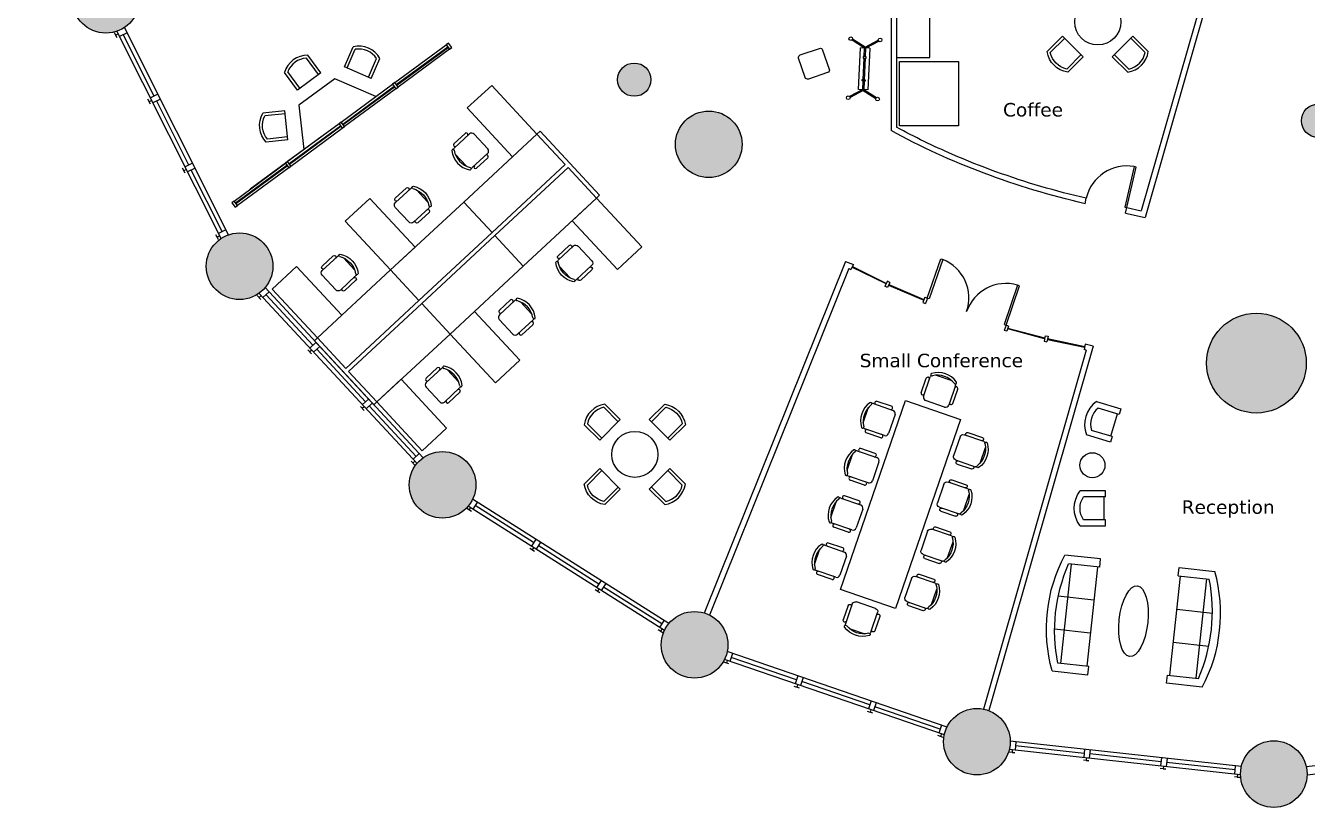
# Model space of a CAD drawing. Header units: centimetres. Extents: x -2286 to 2286, y -2018 to 2018.
# Drawn here: x -2286 to 61, y -2018 to -586 of the extents above; entities that cross this region are included whole.
import ezdxf
from ezdxf.enums import TextEntityAlignment as Align

# ---------------------------------------------------------------- set-up
doc = ezdxf.new("R2010")
doc.units = ezdxf.units.CM
for name, color, linetype in [('A-door', 3, 'Continuous'), ('A-eqpt', 181, 'Continuous'), ('A-flor-patn', 5, 'Continuous'), ('A-mlwk', 30, 'Continuous'), ('A-note', 7, 'Continuous'), ('A-wall', 1, 'Continuous'), ('A-wall-shel', 9, 'Continuous')]:
    doc.layers.add(name, color=color, linetype=linetype)
for name, color, linetype, true_color in [('A-flor-fill', 7, 'Continuous', 0xe8eafd), ('A-furn', 7, 'Continuous', 0x007300), ('A-furn-glass', 7, 'Continuous', 0x009494), ('A-furn-syst', 7, 'Continuous', 0x850000), ('A-shel-fill', 7, 'Continuous', 0x949494)]:
    doc.layers.add(name, color=color, linetype=linetype, true_color=true_color)
doc.styles.add('Title', font='verdana.ttf')

# ---------------------------------------------------------------- blocks, each defined once
blk = doc.blocks.new('Sofa - Roundback 7 ft.')
at = {"linetype": 'Continuous'}
for p, q in [((-12.00002, -32.4421), (-12.00003, -6.5971)), ((11.99997, -32.4421), (11.99998, -6.5971)), ((-36.000027, -34), (-36.000027, -11.4696)), ((-35.999844, -13.3819), (35.9998, -13.3819)), ((35.99998, -34), (35.99998, -11.4696)), ((-36.000027, -32.4421), (35.99998, -32.4421))]:
    blk.add_line(p, q, dxfattribs=at)
for points in [[(-36.000027, -34), (-42.000027, -34), (-42.000027, -8)], [(41.99998, -8), (41.99998, -34), (35.99998, -34)]]:
    blk.add_lwpolyline(points, dxfattribs=at)
for centre, radius, start, end in [((0, -114.25), 114.25, 68.43141, 111.5686), ((-0.00001, -127.1968), 121.1968, 72.72033, 107.2797)]:
    blk.add_arc(centre, radius, start, end, dxfattribs=at)
blk = doc.blocks.new('OfficeChair')
at = {"color": 0}
for p, q in [((-5.95, 19.8), (5.95, 19.8)), ((-12, 4.4), (-12, 15.4)), ((-9.6, 2.4), (-9.6, 17.4)), ((9.6, 17.4), (9.6, 2.4)), ((12, 4.4), (12, 15.4)), ((7.2, 0), (-7.2, 0))]:
    blk.add_line(p, q, dxfattribs=at)
for centre, radius, start, end in [((-8.93, 19.22), 0.863, 126.1745, 306.1745), ((0, 7), 16, 53.8255, 126.1745), ((0, 5.26), 15.71, 57.57575, 122.42425), ((8.93, 19.22), 0.863, 233.8255, 53.8255), ((-10.8, 15.4), 1.2, 0, 180), ((-7.2, 17.4), 2.4, 153.71643, 180), ((7.2, 17.4), 2.4, 0, 26.28357), ((10.8, 15.4), 1.2, 0, 180), ((-10.8, 4.4), 1.2, 180, 0), ((-7.2, 2.4), 2.4, 180, 270), ((7.2, 2.4), 2.4, 270, 0), ((10.8, 4.4), 1.2, 180, 0)]:
    blk.add_arc(centre, radius, start, end, dxfattribs=at)
blk = doc.blocks.new('Armchair')
at = {"linetype": 'Continuous'}
for p, q in [((-8.4, -1.09), (-8.4, 14.68)), ((8.4, -1.09), (8.4, 14.68)), ((-8.4, 0), (8.4, 0))]:
    blk.add_line(p, q, dxfattribs=at)
for points in [[(-8.4, -1.09), (-12.6, -1.09), (-12.6, 17.11)], [(12.6, 17.11), (12.6, -1.09), (8.4, -1.09)]]:
    blk.add_lwpolyline(points, dxfattribs=at)
for centre, radius, start, end in [((0, 0.77), 20.63, 52.36092, 127.63908), ((0, 1.71), 15.45, 57.06343, 122.93663)]:
    blk.add_arc(centre, radius, start, end, dxfattribs=at)
blk = doc.blocks.new('CoffeeChair')
at = {"linetype": 'Continuous'}
for p, q in [((-10.5, 0), (-10.5, 15.78)), ((-8.4, 0), (-8.4, 14.68)), ((8.4, 0), (8.4, 14.68)), ((10.5, 0), (10.5, 15.78)), ((10.5, 0), (-10.5, 0))]:
    blk.add_line(p, q, dxfattribs=at)
for radius, start, end in [(17.55, 53.25084, 126.74941), (15.45, 57.06374, 122.93694)]:
    blk.add_arc((0, 1.71), radius, start, end, dxfattribs=at)

msp = doc.modelspace()

# ---------------------------------------------------------------- hatches: boundary and pattern name
at = {"layer": 'A-flor-fill'}
h = msp.add_hatch(color=256, dxfattribs=at)
h.dxf.hatch_style = 1
h.paths.add_polyline_path([(1038.4, 1201.3, 1), (916.5, 1201.3, 1)])
h.paths.add_polyline_path([(1916.5, 128.7, 1), (2099.4, 128.7, 1)])
h.paths.add_polyline_path([(1607.5, -116.9, 1), (1485.6, -116.9, 1)])
h.paths.add_polyline_path([(91.6, 924, 1), (-91.3, 924, 1)])
h.paths.add_polyline_path([(111.5, -760.3, 1), (50.5, -760.3, 1)])
h.paths.add_polyline_path([(732.6, -993.2, 1), (671.7, -993.2, 1)])
h.paths.add_polyline_path([(59.5, -1204.3, 1), (-123.4, -1204.3, 1)])
h.paths.add_polyline_path([(-973.9, -803.5, 1), (-1095.8, -803.5, 1)])
h.paths.add_polyline_path([(-1140.8, -685.1, 1), (-1201.8, -685.1, 1)])
h.paths.add_polyline_path([(-1052.9, 776.1, 1), (-1113.9, 776.1, 1)])
h.paths.add_polyline_path([(-1309.9, 671.1, 1), (-1127.1, 671.1, 1)])
at = {"layer": 'A-shel-fill'}
h = msp.add_hatch(color=256, dxfattribs=at)
h.dxf.hatch_style = 1
h.paths.add_polyline_path([(604.7, 1897.8, 1), (482.7, 1897.8, 1)])
h.paths.add_polyline_path([(1121.9, 1720.3, 1), (1000, 1720.3, 1)])
h.paths.add_polyline_path([(1461.4, 1427.3, 1), (1583.4, 1427.3, 1)])
h.paths.add_polyline_path([(1833.2, 1026.9, 1), (1955.1, 1026.9, 1)])
h.paths.add_polyline_path([(2200, 538.9, 1), (2078.1, 538.9, 1)])
h.paths.add_polyline_path([(2164.1, 0, 1), (2286, 0, 1)])
h.paths.add_polyline_path([(2200, -538.9, 1), (2078.1, -538.9, 1)])
h.paths.add_polyline_path([(1955.1, -1026.9, 1), (1833.2, -1026.9, 1)])
h.paths.add_polyline_path([(1583.4, -1427.3, 1), (1461.4, -1427.3, 1)])
h.paths.add_polyline_path([(1121.9, -1720.3, 1), (1000, -1720.3, 1)])
h.paths.add_polyline_path([(604.7, -1897.8, 1), (482.7, -1897.8, 1)])
h.paths.add_polyline_path([(-482.7, -1897.8, 1), (-604.7, -1897.8, 1)])
h.paths.add_polyline_path([(-1000, -1720.3, 1), (-1121.9, -1720.3, 1)])
h.paths.add_polyline_path([(-1461.4, -1427.3, 1), (-1583.4, -1427.3, 1)])
h.paths.add_polyline_path([(-1833.2, -1026.9, 1), (-1955.1, -1026.9, 1)])
h.paths.add_polyline_path([(-2200, -538.9, 1), (-2078.1, -538.9, 1)])
h.paths.add_polyline_path([(-2164.1, 0, 1), (-2286, 0, 1)])
h.paths.add_polyline_path([(-2078.1, 538.9, 1), (-2200, 538.9, 1)])
h.paths.add_polyline_path([(-1833.2, 1026.9, 1), (-1955.1, 1026.9, 1)])
h.paths.add_polyline_path([(-1583.4, 1427.3, 1), (-1461.4, 1427.3, 1)])
h.paths.add_polyline_path([(-1121.9, 1720.3, 1), (-1000, 1720.3, 1)])
h.paths.add_polyline_path([(-604.7, 1897.8, 1), (-482.7, 1897.8, 1)])
h = msp.add_hatch(color=256, dxfattribs=at)
h.dxf.hatch_style = 1
h.paths.add_polyline_path([(61, -1957.1, 1), (-61, -1957.1, 1)])

# ---------------------------------------------------------------- linework, layer by layer
at = {"layer": 'A-door'}
for points in [[(-252, -845.2), (-255.7, -844.4), (-272.9, -918.6), (-269.2, -919.5)], [(-610, -1013.1), (-606.4, -1014.4), (-631.1, -1086.4), (-634.7, -1085.2)], [(-465.6, -1062.6), (-469.2, -1061.4), (-494, -1133.5), (-490.4, -1134.7)]]:
    msp.add_lwpolyline(points, close=True, dxfattribs=at)
for centre, start, end in [((-269.2, -919.5), 79.8729, 167.0104), ((-634.7, -1085.2), 341.0615, 68.1991), ((-490.4, -1134.7), 73.9239, 161.0615)]:
    msp.add_arc(centre, 76.3, start, end, dxfattribs=at)
at = {"layer": 'A-eqpt'}
msp.add_lwpolyline([(-685.8, -651.8), (-577.4, -651.8), (-577.4, -769.6), (-685.8, -769.6)], close=True, dxfattribs=at)
at = {"layer": 'A-flor-patn'}
for centre, radius in [((-1171.3, -685.1), 30.5), ((-1034.9, -803.5), 61), ((81, -760.3), 30.5), ((-31.9, -1204.3), 91.4)]:
    msp.add_circle(centre, radius, dxfattribs=at)
at = {"layer": 'A-furn'}
for p, q in [((-749.5, -627.2), (-772.5, -612.5)), ((-748.4, -625.6), (-771.4, -610.9)), ((-760.4, -703), (-757.1, -626.8)), ((-739.9, -627.6), (-757.1, -626.8)), ((-750.2, -642.9), (-749.5, -627.2)), ((-749.5, -627.2), (-747.6, -627.2)), ((-748.4, -625.6), (-724.3, -613)), ((-747.6, -627.2), (-748.2, -643)), ((-747.6, -627.2), (-723.4, -614.7)), ((-739.9, -627.6), (-743.3, -703.7)), ((-752, -685), (-750.3, -645.4)), ((-748.4, -645.5), (-750.1, -685.1)), ((-752.8, -703.3), (-777, -715.9)), ((-743.3, -703.7), (-760.4, -703)), ((-752.8, -703.3), (-752.1, -687.6)), ((-750.9, -703.4), (-752.8, -703.3)), ((-750.2, -687.6), (-750.9, -703.4)), ((-750.9, -703.4), (-727.9, -718)), ((-751.9, -705), (-776.1, -717.6)), ((-751.9, -705), (-728.9, -719.6)), ((-1483.5, -909.2), (-1349.5, -784.8)), ((-1483.5, -909.2), (-1617.5, -1033.7)), ((-1431.6, -965.1), (-1483.5, -909.2)), ((-1431.6, -965.1), (-1483.5, -909.2)), ((-1374.6, -1026.5), (-1240.6, -902.1)), ((-1426.5, -970.7), (-1374.6, -1026.5)), ((-1426.5, -970.7), (-1374.6, -1026.5)), ((-1374.6, -1026.5), (-1508.6, -1151)), ((-1617.5, -1033.7), (-1751.5, -1158.1)), ((-1565.7, -1089.5), (-1617.5, -1033.7)), ((-1560.5, -1095.1), (-1508.6, -1151)), ((-1508.6, -1151), (-1642.7, -1275.4)), ((-793.6, -1619.2), (-674.7, -1272.8)), ((-674.7, -1272.8), (-573.8, -1307.4)), ((-573.8, -1307.4), (-692.7, -1653.9)), ((-692.7, -1653.9), (-793.6, -1619.2))]:
    msp.add_line(p, q, dxfattribs=at)
at = {"layer": 'A-furn', "flags": 128}
msp.add_lwpolyline([(-867.4, -639.9), (-832.1, -627.9, -0.414214), (-826.3, -630.8), (-814.2, -666.1, -0.414214), (-817.1, -672), (-852.4, -684, -0.414214), (-858.3, -681.1), (-870.3, -645.8, -0.414214)], format="xyb", close=True, dxfattribs=at)
at = {"layer": 'A-furn'}
for points in [[(-746.4, -645.6), (-746.3, -643), (-752.1, -642.8), (-752.2, -645.4)], [(-1394.1, -826.3), (-1477.1, -736.9), (-1432.4, -695.5), (-1349.5, -784.8)], [(-748.2, -685.2), (-748.3, -687.7), (-754, -687.5), (-753.9, -684.9)], [(-1572.8, -992.2), (-1655.8, -902.9), (-1700.5, -944.3), (-1617.5, -1033.7)], [(-1285.3, -943.6), (-1202.3, -1032.9), (-1157.6, -991.4), (-1240.6, -902.1)], [(-1706.9, -1116.6), (-1789.8, -1027.3), (-1834.5, -1068.8), (-1751.5, -1158.1)], [(-1464, -1109.5), (-1381, -1198.8), (-1425.7, -1240.3), (-1508.6, -1151)], [(-1598, -1233.9), (-1515, -1323.3), (-1559.7, -1364.7), (-1642.7, -1275.4)]]:
    msp.add_lwpolyline(points, close=True, dxfattribs=at)
for centre, radius in [((-774.7, -610), 3.35), ((-721, -612.3), 3.35), ((-779.4, -718.2), 3.35), ((-725.7, -720.6), 3.35), ((-332.2, -1391.3), 22.9)]:
    msp.add_circle(centre, radius, dxfattribs=at)
msp.add_ellipse((-257, -1677), major_axis=(-7.1, -64.8), ratio=0.401811, dxfattribs=at)
at = {"layer": 'A-furn-glass'}
for p, q in [((-1607.1, -694.1), (-1513, -624.9)), ((-1606.4, -695.2), (-1512.3, -625.9)), ((-1705.3, -766.4), (-1611.2, -697.1)), ((-1704.5, -767.4), (-1610.4, -698.2)), ((-1803.5, -838.7), (-1709.4, -769.4)), ((-1802.7, -839.7), (-1708.6, -770.5)), ((-1901.6, -911), (-1807.6, -841.7)), ((-1900.9, -912), (-1806.8, -842.7)), ((-710.2, -1059.3), (-772.7, -1028.7)), ((-709.7, -1058.2), (-772.1, -1027.6)), ((-705.6, -1061.6), (-641.2, -1089)), ((-705.1, -1060.4), (-640.7, -1087.8)), ((-419.7, -1159.7), (-487.4, -1141.8)), ((-419.4, -1158.5), (-487.1, -1140.6)), ((-414.7, -1160.8), (-346.6, -1174.9)), ((-414.4, -1159.5), (-346.3, -1173.7))]:
    msp.add_line(p, q, dxfattribs=at)
at = {"layer": 'A-furn-syst'}
for p, q in [((-1609.7, -690.5), (-1515.7, -621.3)), ((-1509.6, -629.5), (-1603.7, -698.7)), ((-1707.9, -762.8), (-1613.8, -693.6)), ((-1607.8, -701.7), (-1701.9, -771)), ((-1712, -765.9), (-1806.1, -835.1)), ((-1800.1, -843.3), (-1706, -774)), ((-1742.7, -788.5), (-1874.6, -885.6)), ((-1343.9, -779.6), (-1349.5, -784.8)), ((-1297.6, -840.7), (-1349.5, -784.8)), ((-1235, -896.9), (-1343.9, -779.6)), ((-1904.3, -907.4), (-1810.2, -838.1)), ((-1431.6, -965.1), (-1297.6, -840.7)), ((-1804.2, -846.3), (-1898.2, -915.6)), ((-1292.4, -846.2), (-1426.5, -970.7)), ((-1240.6, -902.1), (-1292.4, -846.2)), ((-1240.6, -902.1), (-1235, -896.9)), ((-1431.6, -965.1), (-1565.7, -1089.5)), ((-1560.5, -1095.1), (-1426.5, -970.7)), ((-1565.7, -1089.5), (-1699.7, -1214)), ((-1694.5, -1219.5), (-1560.5, -1095.1)), ((-1757.1, -1163.3), (-1751.5, -1158.1)), ((-1648.2, -1280.6), (-1757.1, -1163.3)), ((-1699.7, -1214), (-1751.5, -1158.1)), ((-1642.7, -1275.4), (-1694.5, -1219.5)), ((-1642.7, -1275.4), (-1648.2, -1280.6))]:
    msp.add_line(p, q, dxfattribs=at)
for points in [[(-1515.7, -621.3), (-1509.6, -629.5), (-1505.5, -626.4), (-1511.6, -618.3)], [(-1613.8, -693.6), (-1607.8, -701.7), (-1603.7, -698.7), (-1609.7, -690.5)], [(-1712, -765.9), (-1706, -774), (-1701.9, -771), (-1707.9, -762.8)], [(-1810.2, -838.1), (-1804.2, -846.3), (-1800.1, -843.3), (-1806.1, -835.1)], [(-1908.4, -910.4), (-1902.3, -918.6), (-1898.2, -915.6), (-1904.3, -907.4)]]:
    msp.add_lwpolyline(points, close=True, dxfattribs=at)
at = {"layer": 'A-furn-syst', "flags": 128}
msp.add_lwpolyline([(-1644.5, -716.2), (-1719.6, -683.3), (-1785.5, -731.9), (-1776.5, -813.3)], dxfattribs=at)
at = {"layer": 'A-furn-syst'}
for centre in [(-322.4, -579.3), (-1170.3, -1371.5)]:
    msp.add_circle(centre, 42.2, dxfattribs=at)
at = {"layer": 'A-mlwk'}
for p, q in [((-630, -644.7), (-630, -494.1)), ((-691, -644.7), (-630, -644.7))]:
    msp.add_line(p, q, dxfattribs=at)
at = {"layer": 'A-wall'}
for p, q in [((-700.9, -433.1), (-700.9, -778.4)), ((-690.8, -433.1), (-690.8, -772.4)), ((-690.8, -433.1), (-690.8, -772.4)), ((-91.3, -433.1), (-235.9, -937.6)), ((-111.6, -467.2), (-243, -925.5)), ((-345.7, -912.3), (-343.4, -902.4)), ((-271.4, -929.4), (-269.2, -919.5)), ((-271.4, -929.4), (-235.9, -937.6)), ((-269.2, -919.5), (-243, -925.5)), ((-784.2, -1018), (-1043, -1662.1)), ((-778.5, -1031.2), (-1033.6, -1665.9)), ((-784.2, -1018), (-770, -1023.6)), ((-778.5, -1031.2), (-774.8, -1032.7)), ((-770, -1023.6), (-774.8, -1032.7)), ((-707.7, -1054.2), (-712.2, -1063.3)), ((-703.2, -1056.4), (-707.7, -1054.2)), ((-707.6, -1065.6), (-712.2, -1063.3)), ((-703.2, -1056.4), (-707.6, -1065.6)), ((-639.3, -1083.6), (-642.6, -1093.2)), ((-639.3, -1083.6), (-642.6, -1093.2)), ((-642.6, -1093.2), (-637.8, -1094.9)), ((-642.6, -1093.2), (-637.8, -1094.9)), ((-639.3, -1083.6), (-634.5, -1085.3)), ((-639.3, -1083.6), (-634.5, -1085.3)), ((-634.5, -1085.2), (-637.8, -1094.9)), ((-634.5, -1085.3), (-637.8, -1094.9)), ((-634.5, -1085.3), (-637.8, -1094.9)), ((-490.4, -1134.7), (-493.7, -1144.3)), ((-488.9, -1146), (-493.7, -1144.3)), ((-485.6, -1136.4), (-490.4, -1134.7)), ((-485.6, -1136.4), (-488.9, -1146)), ((-330.9, -1173.5), (-522.1, -1840.8)), ((-418.5, -1154.1), (-420.6, -1164)), ((-420.6, -1164), (-415.6, -1165.1)), ((-418.5, -1154.1), (-413.5, -1155.2)), ((-413.5, -1155.2), (-415.6, -1165.1)), ((-345.6, -1169.3), (-347.4, -1179.3)), ((-330.9, -1173.5), (-345.6, -1169.3)), ((-343.5, -1180.5), (-531.8, -1838)), ((-343.5, -1180.5), (-347.4, -1179.3))]:
    msp.add_line(p, q, dxfattribs=at)
at = {"layer": 'A-wall', "extrusion": (0, 0, -1)}
msp.add_ellipse((0, -0.1), major_axis=(-1219.2, 0), ratio=0.780188, start_param=11.283053, end_param=11.608067, dxfattribs=at)
at = {"layer": 'A-wall'}
msp.add_open_spline([(-343.4, -902.4), (-371.4, -895.9), (-399.1, -888.7), (-482.2, -864.3), (-536.5, -844.6), (-623.7, -806.8), (-657.8, -790.2), (-690.8, -772.4)], degree=3, knots=[11.283053, 11.283053, 11.283053, 11.283053, 11.3553813, 11.3553813, 11.5032143, 11.5032143, 11.6027456, 11.6027456, 11.6027456, 11.6027456], dxfattribs=at)
at = {"layer": 'A-wall-shel'}
for p, q in [((-2118.5, -608.2), (-2123, -599.1)), ((-2116.2, -601.4), (-2120.8, -603.6)), ((-1928.1, -976.3), (-2118.7, -596.4)), ((-2100.3, -599.1), (-2113.9, -605.9)), ((-2050.6, -715.2), (-2107.1, -602.5)), ((-1914.5, -969.5), (-2105.1, -589.6)), ((-2057.4, -730), (-2061.9, -720.9)), ((-2055.1, -723.2), (-2059.6, -725.4)), ((-2043.7, -711.8), (-2057.4, -718.6)), ((-2039.2, -720.9), (-2052.8, -727.7)), ((-1987.2, -841.6), (-2046, -724.3)), ((-1980.3, -838.1), (-1994, -845)), ((-1994, -856.3), (-1998.5, -847.3)), ((-1991.7, -849.5), (-1996.2, -851.8)), ((-1975.8, -847.2), (-1989.4, -854.1)), ((-1926, -963.4), (-1982.6, -850.6)), ((-1919.2, -959.9), (-1932.8, -966.8)), ((-1932.8, -978.1), (-1937.4, -969.1)), ((-1930.6, -971.3), (-1935.1, -973.6)), ((-1569.1, -1388.2), (-1858.6, -1076.4)), ((-1840.2, -1073.9), (-1851.3, -1084.2)), ((-1558, -1377.8), (-1847.4, -1066.1)), ((-1759.9, -1171.6), (-1845.7, -1079)), ((-1855.1, -1087.7), (-1862, -1080.2)), ((-1854.8, -1080.5), (-1858.5, -1084)), ((-1754.3, -1166.4), (-1765.4, -1176.7)), ((-1762.2, -1187.6), (-1769.2, -1180.2)), ((-1762, -1180.5), (-1765.7, -1183.9)), ((-1747.4, -1173.8), (-1758.5, -1184.2)), ((-1663.6, -1275.2), (-1752.9, -1179)), ((-1666, -1291.3), (-1672.9, -1283.9)), ((-1665.7, -1284.1), (-1669.4, -1287.6)), ((-1658, -1270.1), (-1669.2, -1280.4)), ((-1651.1, -1277.5), (-1662.3, -1287.9)), ((-1570.8, -1375.2), (-1656.7, -1282.7)), ((-1573.2, -1391.3), (-1580.1, -1383.8)), ((-1572.9, -1384.1), (-1576.6, -1387.6)), ((-1565.2, -1370), (-1576.4, -1380.4)), ((-1107.9, -1681.5), (-1467.3, -1453.3)), ((-1469.6, -1475.9), (-1478.1, -1470.5)), ((-1116.1, -1694.3), (-1475.4, -1466.2)), ((-1471.1, -1468.9), (-1473.9, -1473.2)), ((-1458.7, -1458.7), (-1466.8, -1471.6)), ((-1355.7, -1533.2), (-1462.8, -1465.2)), ((-1353.9, -1549.3), (-1362.5, -1543.9)), ((-1351.6, -1526.7), (-1359.8, -1539.6)), ((-1355.5, -1542.3), (-1358.2, -1546.6)), ((-1343, -1532.2), (-1351.2, -1545)), ((-1236.2, -1609), (-1347.1, -1538.6)), ((-1232.1, -1602.6), (-1240.3, -1615.5)), ((-1236, -1618.2), (-1238.7, -1622.5)), ((-1223.5, -1608.1), (-1231.7, -1620.9)), ((-1121, -1682.2), (-1227.6, -1614.5)), ((-1234.4, -1625.2), (-1243, -1619.8)), ((-1116.9, -1675.8), (-1125.1, -1688.6)), ((-1119.2, -1698.4), (-1127.8, -1692.9)), ((-1120.8, -1691.4), (-1123.5, -1695.7)), ((-598.4, -1871), (-1001.2, -1732.8)), ((-991.2, -1736.2), (-996.1, -1750.6)), ((-997.8, -1755.4), (-1007.4, -1752.1)), ((-603.4, -1885.4), (-1006.2, -1747.2)), ((-1000.9, -1749), (-1002.6, -1753.8)), ((-874.1, -1784.4), (-993.7, -1743.4)), ((-871.6, -1777.2), (-876.6, -1791.6)), ((-862, -1780.5), (-867, -1794.9)), ((-868.6, -1799.7), (-878.2, -1796.5)), ((-871.8, -1793.3), (-873.4, -1798.1)), ((-740.1, -1830.4), (-864.5, -1787.7)), ((-737.7, -1823.2), (-742.6, -1837.6)), ((-728, -1826.5), (-733, -1840.9)), ((-734.6, -1845.7), (-744.3, -1842.4)), ((-737.8, -1839.3), (-739.4, -1844.1)), ((-611, -1874.7), (-730.5, -1833.7)), ((-608.5, -1867.5), (-613.4, -1881.9)), ((-605.5, -1890), (-615.1, -1886.7)), ((-608.6, -1883.6), (-610.3, -1888.4)), ((-59.3, -1943), (-482.7, -1896.8)), ((-472.2, -1898), (-473.8, -1913.1)), ((59.3, -1943), (482.7, -1896.8)), ((-474.4, -1918.2), (-484.5, -1917)), ((-61, -1958.2), (-484.4, -1911.9)), ((-478.9, -1912.5), (-479.4, -1917.6)), ((-479.4, -1917.6), (-474.4, -1918.2)), ((-347.3, -1919.2), (-473, -1905.5)), ((-346.5, -1911.7), (-348.1, -1926.8)), ((-336.4, -1912.8), (-338, -1927.9)), ((-206.5, -1934.6), (-337.2, -1920.3)), ((61, -1958.2), (484.4, -1911.9)), ((-338.6, -1933), (-348.7, -1931.9)), ((-343.1, -1927.4), (-343.6, -1932.4)), ((-343.6, -1932.4), (-338.6, -1933)), ((-197.8, -1948.3), (-207.9, -1947.2)), ((-205.7, -1927), (-207.3, -1942.2)), ((-202.3, -1942.7), (-202.8, -1947.8)), ((-202.8, -1947.8), (-197.8, -1948.3)), ((-195.6, -1928.1), (-197.2, -1943.3)), ((-70.7, -1949.4), (-196.4, -1935.7)), ((-71.5, -1957), (-69.9, -1941.8)), ((-62, -1963.2), (-72.1, -1962)), ((-66.5, -1957.5), (-67, -1962.6)), ((-67, -1962.6), (-62, -1963.2))]:
    msp.add_line(p, q, dxfattribs=at)
for centre in [(-2139, -538.9), (-1894.1, -1026.9), (-1522.4, -1427.3), (-1060.9, -1720.3), (-543.7, -1897.8), (0, -1957.1), (0, -1957.1)]:
    msp.add_circle(centre, 61, dxfattribs=at)

# ---------------------------------------------------------------- block references
at = {"layer": 'A-furn', "yscale": 2.54, "zscale": 2.54}
for name, p, xscale, rotation in [('CoffeeChair', (-367.9, -624.1, 5), -2.54, 135.0003686772584), ('CoffeeChair', (-277, -624.1, 5), 2.54, 224.9996313227416), ('CoffeeChair', (-1766.8, -688.3), 2.54, 36.36441923892811), ('CoffeeChair', (-1677.6, -672.2), 2.54, 336.3644192389281), ('CoffeeChair', (-1808.6, -768.7), -2.540000000000001, 96.36515659344491), ('OfficeChair', (-1452.1, -798.2), 2.54, 132.8754735864811), ('OfficeChair', (-1596.6, -932.4), -2.54, 312.8754735864811), ('OfficeChair', (-1261.5, -1003.4), -2.54, 132.8754735864811), ('OfficeChair', (-1730.6, -1056.8), -2.54, 312.8754735864811), ('OfficeChair', (-1406, -1137.6), 2.54, 312.8754735864811), ('OfficeChair', (-1540.1, -1262), 2.54, 312.8754735864811), ('OfficeChair', (-620.4, -1279), 2.54, 341.0615318649803), ('CoffeeChair', (-1215.8, -1326.7, 5), 2.54, 44.9996313227416), ('CoffeeChair', (-1124.9, -1326.7, 5), -2.54, 315.0003686772585), ('OfficeChair', (-699.5, -1315.9), 2.54, 71.06153186498028), ('Armchair', (-292.3, -1317.8), 2.54, 73.20525249545231), ('OfficeChair', (-580.6, -1356.7), -2.54, 251.0615318649803), ('OfficeChair', (-729.2, -1402.4), 2.54, 71.06153186498028), ('CoffeeChair', (-1215.8, -1416.3, 5), -2.54, 135.0003686772584), ('CoffeeChair', (-1124.9, -1416.3, 5), 2.54, 224.9996313227415), ('OfficeChair', (-610.3, -1443.2), -2.54, 251.0615318649803), ('OfficeChair', (-758.9, -1488.9), 2.54, 71.06153186498028), ('Armchair', (-311.2, -1470.3), -2.54, 90.0000000000012), ('OfficeChair', (-640, -1529.7), -2.54, 251.0615318649803), ('OfficeChair', (-788.6, -1575.4), 2.54, 71.06153186498028), ('Sofa - Roundback 7 ft.', (-414.7, -1659.8), -2.54, 83.76999999999995), ('OfficeChair', (-669.7, -1616.1), -2.54, 251.0615318649803), ('Sofa - Roundback 7 ft.', (-99.2, -1694.2), 2.54, 263.7699999999999), ('OfficeChair', (-746.9, -1647.7), -2.54, 161.0615318649801)]:
    msp.add_blockref(name, p, dxfattribs=dict(at, xscale=xscale, rotation=rotation))

# ---------------------------------------------------------------- texts
at = {"layer": 'A-note', "style": 'Title'}
msp.add_text('Coffee', height=24.69, dxfattribs=at).set_placement((-441, -739.9), align=Align.MIDDLE)
for s, height, p in [('Small Conference', 24.689, (-608.8, -1199.5)), ('Reception', 24.69, (-83.6, -1468))]:
    msp.add_text(s, height=height, dxfattribs=at).set_placement(p, align=Align.MIDDLE_CENTER)

doc.saveas('drawing.dxf')
